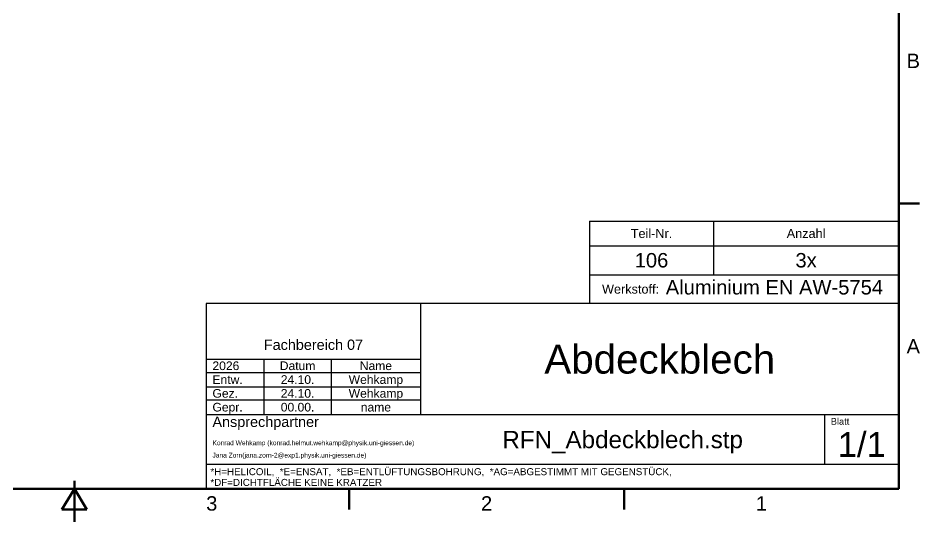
# Model space of a CAD drawing. Header units: inches. Extents: x 0.8 to 17.2, y 0.6 to 12.1.
# Drawn here: x 8.47 to 17.08, y 0.58 to 5.39 of the extents above; entities that cross this region are included whole.
import ezdxf
from ezdxf.enums import TextEntityAlignment as Align

# ---------------------------------------------------------------- set-up
doc = ezdxf.new("R2010")
doc.units = ezdxf.units.IN
doc.header["$MEASUREMENT"] = 0
for name, color, linetype, lineweight in [('RAHMEN', 7, 'Continuous', 50), ('SCHRIFTFELD', 7, 'Continuous', 25), ('TEXT', 7, 'Continuous', 18)]:
    doc.layers.add(name, color=color, linetype=linetype, lineweight=lineweight)
doc.styles.add('ISO_14', font='arial.ttf')
doc.styles.add('ISO_15', font='arial.ttf')
doc.styles.add('ISO_72', font='arial.ttf')
doc.styles.add('ISO_73', font='arial.ttf')
doc.styles.add('ISO_74', font='arial.ttf')
doc.styles.add('ISO_77', font='arial.ttf')
doc.styles.add('ISO_80', font='arial.ttf')
doc.styles.add('ISO_81', font='arial.ttf')
doc.styles.add('ISO_83', font='arial.ttf')
doc.styles.add('ISO_84', font='arial.ttf')
doc.styles.add('ISO_85', font='arial.ttf')
doc.styles.add('ISO_86', font='arial.ttf')
doc.styles.add('ISO_87', font='arial.ttf')
doc.styles.add('ISO_89', font='arial.ttf')
doc.styles.add('ISO_92', font='arial.ttf')
doc.styles.add('ISO_95', font='arial.ttf')

msp = doc.modelspace()

# ---------------------------------------------------------------- linework, layer by layer
at = {"layer": 'RAHMEN'}
for p, q in [((16.88189, 0.89173), (16.88189, 11.79724)), ((16.88189, 3.61811), (17.07874, 3.61811)), ((9.00787, 0.57677), (9.00787, 0.97047)), ((1.13386, 0.89173), (16.88189, 0.89173)), ((9.00787, 0.89173), (8.88976, 0.69488)), ((9.12598, 0.69488), (9.00787, 0.89173)), ((9.00787, 0.89173), (9.00787, 0.69488)), ((11.63255, 0.89173), (11.63255, 0.69488)), ((14.25722, 0.89173), (14.25722, 0.69488)), ((8.88976, 0.69488), (9.12598, 0.69488))]:
    msp.add_line(p, q, dxfattribs=at)
at = {"layer": 'SCHRIFTFELD'}
for p, q in [((13.92913, 3.45079), (13.92913, 2.66339)), ((13.92913, 3.45079), (16.88189, 3.45079)), ((15.11024, 3.45079), (15.11024, 2.93898)), ((13.92913, 3.21457), (16.88189, 3.21457)), ((13.92913, 2.93898), (16.88189, 2.93898)), ((16.88189, 2.66339), (10.26772, 2.66339)), ((10.26772, 2.66339), (10.26772, 0.89173)), ((12.31496, 2.66339), (12.31496, 1.60433)), ((16.88189, 0.89173), (16.88189, 2.66339)), ((10.26772, 2.13189), (12.31496, 2.13189)), ((10.8189, 2.13189), (10.8189, 1.60433)), ((11.46063, 2.13189), (11.46063, 1.60433)), ((10.26772, 2.00591), (12.31496, 2.00591)), ((10.26772, 1.86811), (12.31496, 1.86811)), ((10.26772, 1.74213), (12.31496, 1.74213)), ((10.26772, 1.60433), (16.88189, 1.60433)), ((16.17323, 1.60433), (16.17323, 1.12795)), ((10.26772, 1.12795), (16.88189, 1.12795)), ((10.26772, 0.89173), (16.88189, 0.89173))]:
    msp.add_line(p, q, dxfattribs=at)

# ---------------------------------------------------------------- texts
at = {"layer": 'RAHMEN', "style": 'ISO_14'}
for s, p in [('B', (17.01969, 4.9813)), ('A', (17.01969, 2.25492)), ('3', (10.32021, 0.75394)), ('2', (12.94488, 0.75394)), ('1', (15.56955, 0.75394))]:
    msp.add_text(s, height=0.1378, dxfattribs=at).set_placement(p, align=Align.MIDDLE_CENTER)
at = {"layer": 'SCHRIFTFELD'}
for s, height, style, p in [('Teil-Nr.', 0.086614, 'ISO_80', (14.51969, 3.33268)), ('Anzahl', 0.086614, 'ISO_80', (15.99606, 3.33268)), ('Fachbereich 07', 0.0984252, 'ISO_73', (11.29134, 2.26969))]:
    msp.add_text(s, height=height, dxfattribs=dict(at, style=style)).set_placement(p, align=Align.MIDDLE_CENTER)
for s, height, style, p in [('Werkstoff:', 0.086614, 'ISO_81', (14.04724, 2.80118)), ('Ansprechpartner', 0.0984252, 'ISO_72', (10.32677, 1.53346)), ('Blatt', 0.062992, 'ISO_74', (16.23228, 1.5374))]:
    msp.add_text(s, height=height, dxfattribs=dict(at, style=style)).set_placement(p, align=Align.MIDDLE_LEFT)
at = {"layer": 'SCHRIFTFELD', "color": 8, "true_color": 0x808080, "style": 'ISO_77'}
for s, p in [('*H=HELICOIL,  *E=ENSAT,  *EB=ENTLÜFTUNGSBOHRUNG,  *AG=ABGESTIMMT MIT GEGENSTÜCK,', (10.30709, 1.05709)), ('*DF=DICHTFLÄCHE KEINE KRATZER', (10.30709, 0.95472))]:
    msp.add_text(s, height=0.0669291, dxfattribs=at).set_placement(p, align=Align.MIDDLE_LEFT)
at = {"layer": 'TEXT', "color": 5, "true_color": 0x0000ff}
for s, height, style, p in [('106', 0.137795, 'ISO_15', (14.51969, 3.07677)), ('3x', 0.137795, 'ISO_15', (15.99606, 3.07677)), ('Aluminium EN AW-5754', 0.1377953, 'ISO_15', (15.69339, 2.81851)), ('Abdeckblech', 0.2755905, 'ISO_92', (14.59843, 2.13189)), ('Wehkamp', 0.082677, 'ISO_86', (11.8878, 1.93701)), ('24.10.', 0.082677, 'ISO_86', (11.13976, 1.93701)), ('24.10.', 0.082677, 'ISO_86', (11.13976, 1.80512)), ('Wehkamp', 0.082677, 'ISO_86', (11.8878, 1.80512)), ('00.00.', 0.082677, 'ISO_86', (11.13976, 1.67323)), ('name', 0.082677, 'ISO_86', (11.8878, 1.67323)), ('RFN_Abdeckblech.stp', 0.1653543, 'ISO_89', (14.24409, 1.36417)), ('1/1', 0.23622, 'ISO_87', (16.52756, 1.31693))]:
    msp.add_text(s, height=height, dxfattribs=dict(at, style=style)).set_placement(p, align=Align.MIDDLE_CENTER)
at = {"layer": 'TEXT', "color": 5, "true_color": 0x0000ff, "style": 'ISO_83'}
msp.add_text('2026', height=0.082677, dxfattribs=at).set_placement((10.32677, 2.0689), align=Align.MIDDLE_LEFT)
at = {"layer": 'TEXT', "style": 'ISO_84'}
for s, p in [('Datum', (11.13976, 2.0689)), ('Name', (11.8878, 2.0689))]:
    msp.add_text(s, height=0.082677, dxfattribs=at).set_placement(p, align=Align.MIDDLE_CENTER)
at = {"layer": 'TEXT'}
for s, height, style, p in [('Entw.', 0.082677, 'ISO_85', (10.32677, 1.93701)), ('Gez.', 0.082677, 'ISO_85', (10.32677, 1.80512)), ('Gepr.', 0.082677, 'ISO_85', (10.32677, 1.67323)), ('Konrad Wehkamp (konrad.helmut.wehkamp@physik.uni-giessen.de)', 0.0452756, 'ISO_95', (10.32677, 1.33268)), ('Jana Zorn(jana.zorn-2@exp1.physik.uni-giessen.de)', 0.0452756, 'ISO_95', (10.32677, 1.21457))]:
    msp.add_text(s, height=height, dxfattribs=dict(at, style=style)).set_placement(p, align=Align.MIDDLE_LEFT)

doc.saveas('drawing.dxf')
